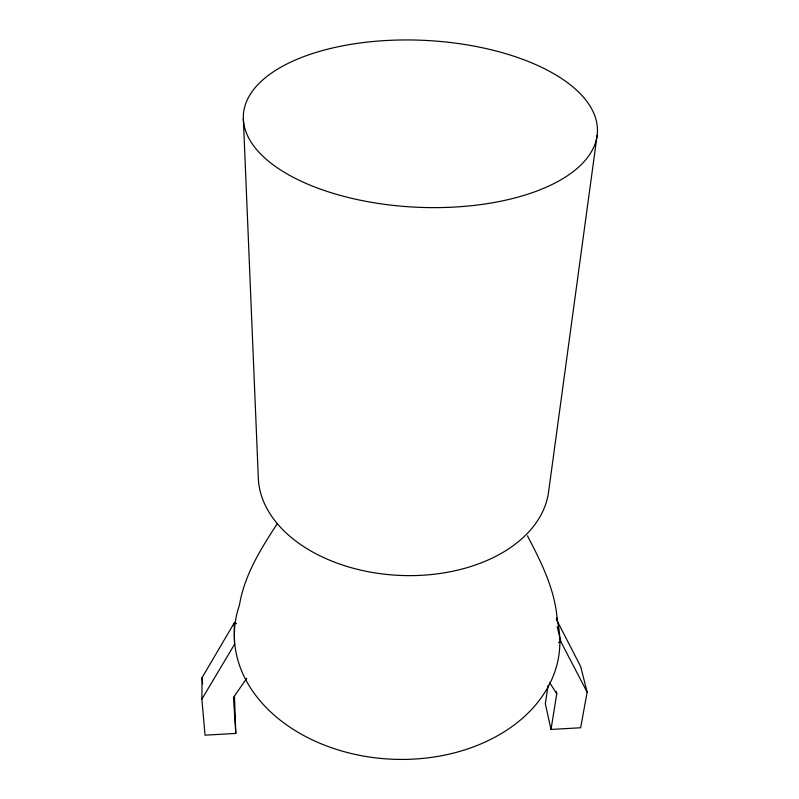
<?xml version="1.0" encoding="UTF-8"?>
<svg xmlns="http://www.w3.org/2000/svg" width="799" height="799" viewBox="0 0 799 799"><rect width="100%" height="100%" fill="white"/><g stroke="black" fill="none" stroke-linecap="round" stroke-linejoin="round"><path stroke-width="1.2" d="M234.467 695.939L235.815 733.432L205.033 735.16L201.877 699.135L202.057 677.682L234.187 623.01L236.544 623.639M597.123 135.321A177.218 83.515 2.7 0 1 322.656 189.912A177.218 83.515 2.7 0 1 341.393 46.082A177.218 83.515 2.7 0 1 597.123 135.321L548.603 491.735A145.528 95.89 2.7 0 1 399.091 575.38A145.528 95.89 2.7 0 1 258.317 477.952L243.345 118.582M548.154 685.262L545.308 703.719L551.02 729.447L580.653 727.759L587.145 692.144L580.663 666.466L556.304 619.275M551.02 729.447L556.763 693.802L556.224 691.465M201.877 699.135L234.487 644.374L234.187 623.01M277.113 523.954C260.784 548.873 244.304 575.3 239.44 605.203A162.836 120.799 2.7 0 0 392.998 759.25A162.836 120.799 2.7 0 0 556.653 617.957M246.761 678.271L233.458 697.437L235.815 733.432M558.571 642.556L560.858 641.737L587.145 692.144M549.522 682.396L556.763 693.802M527.44 535.849C541.342 562.206 555.235 590.071 557.253 620.304M557.163 626.516L560.858 641.737M202.057 677.682L202.596 683.904"/></g></svg>
